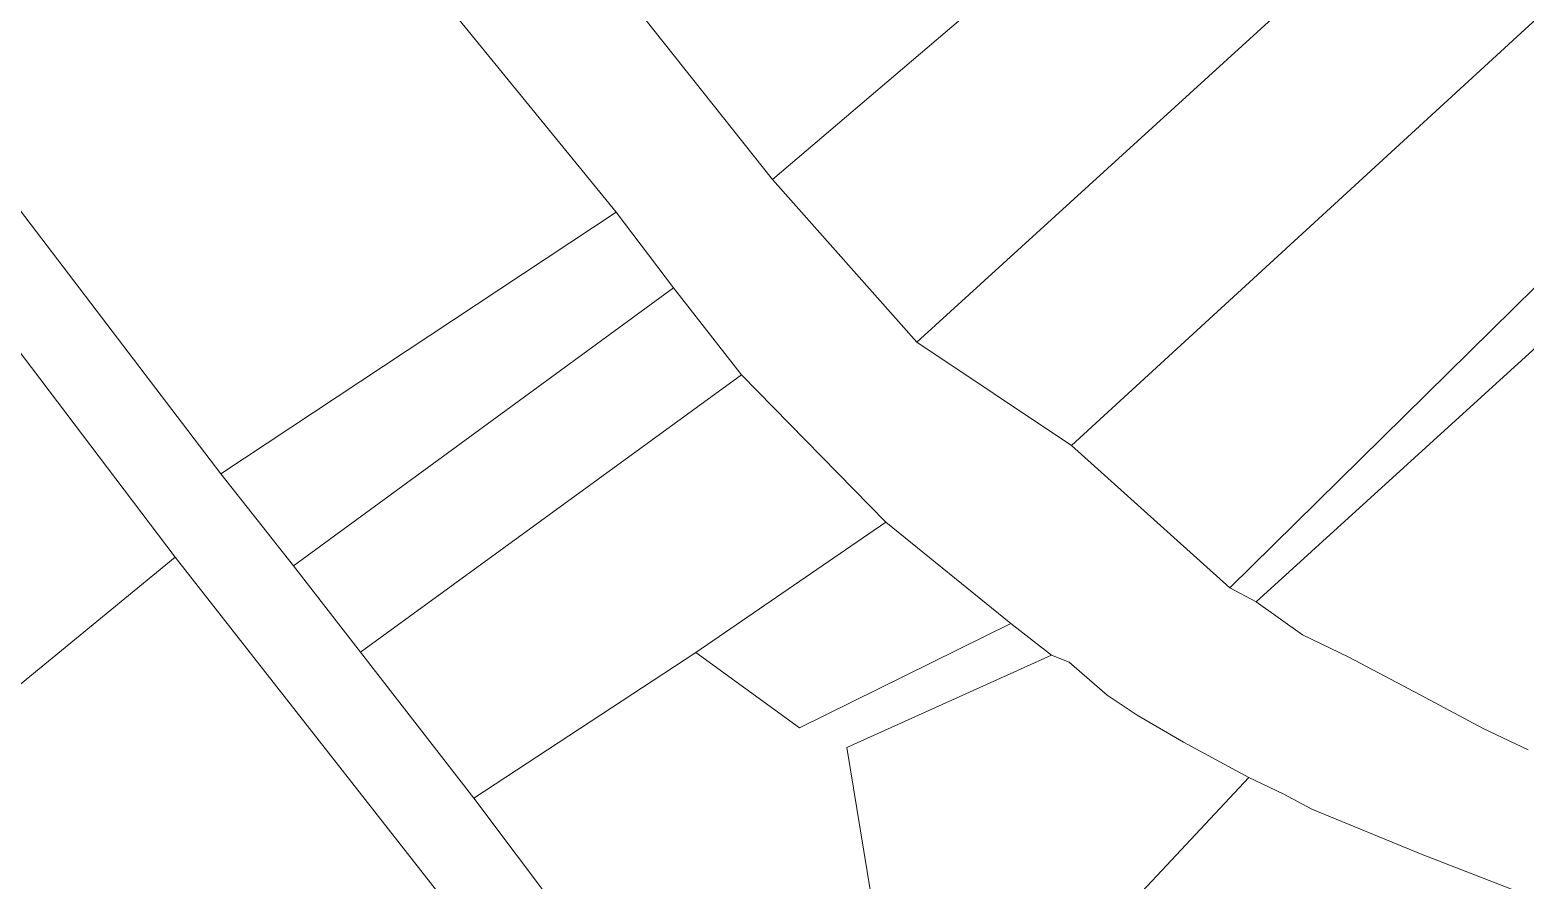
# Model space of a CAD drawing. Header units: millimetres. Extents: x 1956 to 626126, y 2654 to 1331070.
# Drawn here: x 624369 to 624689.6, y 1330268.6 to 1330450.9 of the extents above; entities that cross this region are included whole.
import ezdxf

# ---------------------------------------------------------------- set-up
doc = ezdxf.new("R2010")
doc.units = ezdxf.units.MM

msp = doc.modelspace()

# ---------------------------------------------------------------- linework, layer by layer
at = {"color": 1, "lineweight": 0}
for p, q in [((624494.69, 1330411.84), (624259.73, 1330699.96)), ((624528.18, 1330418.89), (624655.86, 1330527.61)), ((624280.33, 1330525.75), (624409.9, 1330355.72)), ((624266.68, 1330513.98), (624400.09, 1330337.87)), ((624559.13, 1330384), (624685.5, 1330499.06)), ((624592.3, 1330361.82), (624715.37, 1330474.84)), ((624500.79, 1330453.3), (624528.18, 1330418.89)), ((624745.25, 1330448.58), (624626.27, 1330331.27)), ((624528.18, 1330418.89), (624559.13, 1330384)), ((624409.9, 1330355.72), (624494.69, 1330411.84)), ((624506.98, 1330395.65), (624494.69, 1330411.84)), ((624425.51, 1330335.98), (624506.98, 1330395.65)), ((624521.57, 1330376.93), (624506.98, 1330395.65)), ((624559.13, 1330384), (624592.3, 1330361.82)), ((624631.88, 1330328.25), (624692.03, 1330382.97)), ((624439.85, 1330317.51), (624521.57, 1330376.93)), ((624552.5, 1330345.34), (624521.57, 1330376.93)), ((624592.3, 1330361.82), (624626.27, 1330331.27)), ((624409.9, 1330355.72), (624425.51, 1330335.98)), ((624511.76, 1330317.41), (624552.5, 1330345.34)), ((624579.31, 1330323.63), (624552.5, 1330345.34)), ((624400.09, 1330337.87), (624331.82, 1330281.84)), ((624400.09, 1330337.87), (624461.03, 1330260.2)), ((624425.51, 1330335.98), (624439.85, 1330317.51)), ((624626.27, 1330331.27), (624631.88, 1330328.25)), ((624631.88, 1330328.25), (624641.83, 1330321.19)), ((624533.96, 1330301.27), (624579.31, 1330323.63)), ((624587.99, 1330316.82), (624579.31, 1330323.63)), ((624641.83, 1330321.19), (624651.77, 1330316.42)), ((624439.85, 1330317.51), (624464.18, 1330286.14)), ((624464.18, 1330286.14), (624511.76, 1330317.41)), ((624511.76, 1330317.41), (624533.96, 1330301.27)), ((624587.99, 1330316.82), (624544.15, 1330297.01)), ((624591.81, 1330315.32), (624587.99, 1330316.82)), ((624599.98, 1330308.25), (624591.81, 1330315.32)), ((624651.77, 1330316.42), (624667.06, 1330308.37)), ((624606.36, 1330303.97), (624599.98, 1330308.25)), ((624667.06, 1330308.37), (624680.57, 1330301.08)), ((624616.3, 1330298.18), (624606.36, 1330303.97)), ((624680.57, 1330301.08), (624690.25, 1330296.56)), ((624544.15, 1330297.01), (624557.86, 1330213.23)), ((624630.32, 1330290.63), (624616.3, 1330298.18)), ((624557.86, 1330213.23), (624630.32, 1330290.63)), ((624637.71, 1330287.12), (624630.32, 1330290.63)), ((624464.18, 1330286.14), (624520.52, 1330211.24)), ((624643.83, 1330283.85), (624637.71, 1330287.12)), ((624667.52, 1330274.07), (624643.83, 1330283.85)), ((624688.91, 1330265.81), (624667.52, 1330274.07))]:
    msp.add_line(p, q, dxfattribs=at)

doc.saveas('drawing.dxf')
